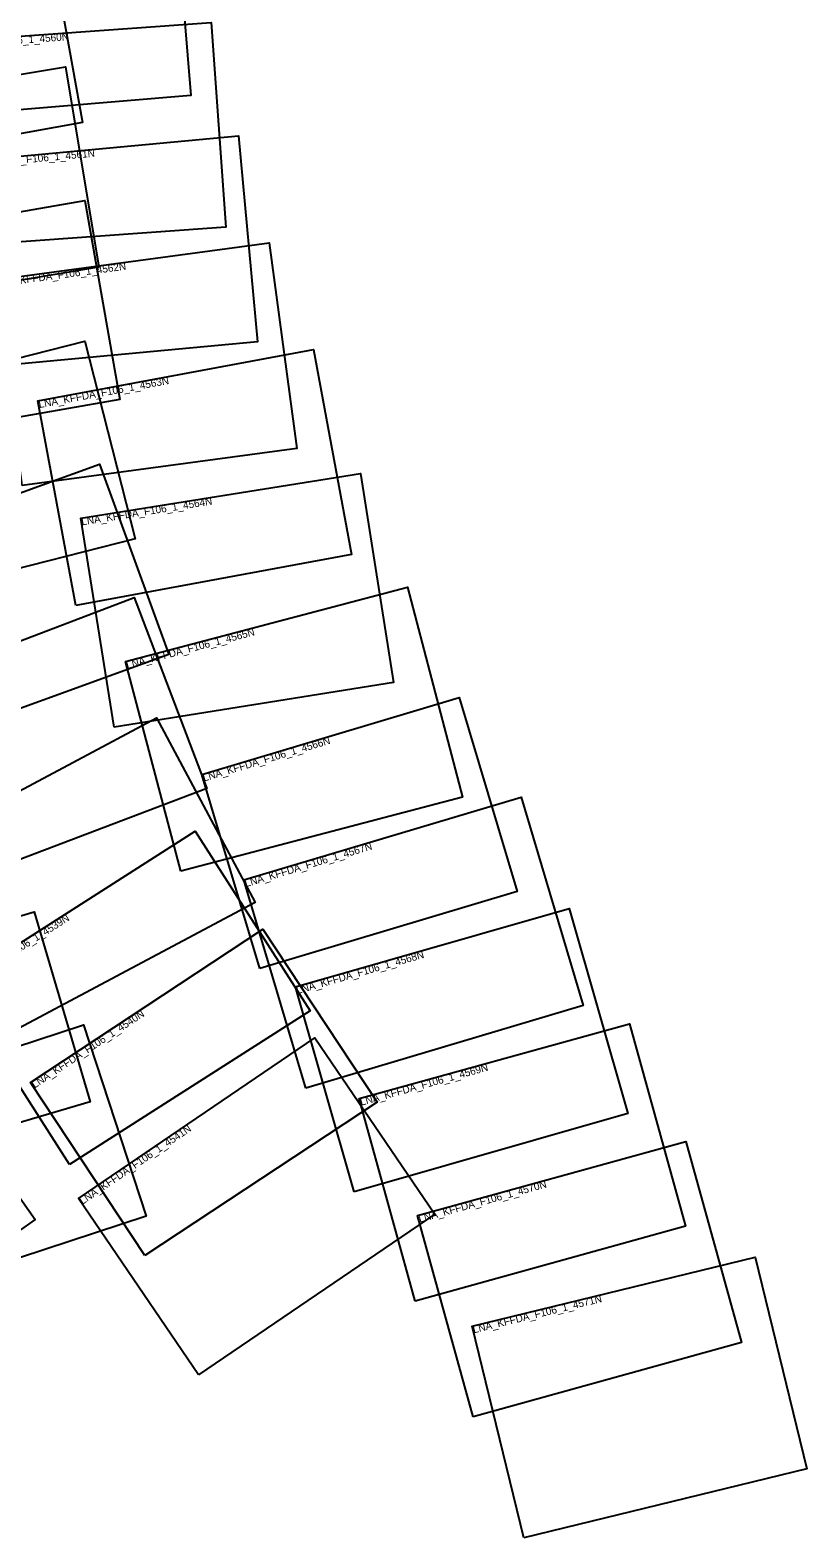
# Model space of a CAD drawing. Extents: x 426982 to 442014, y 298867 to 318951.
# Drawn here: x 436824 to 442014, y 298867 to 308944 of the extents above; entities that cross this region are included whole.
import ezdxf

# ---------------------------------------------------------------- set-up
doc = ezdxf.new("R2010")
doc.units = 0
doc.layers.add('Default', color=7, linetype='Continuous')

msp = doc.modelspace()

# ---------------------------------------------------------------- linework, layer by layer
at = {"layer": 'Default'}
for points in [[(436060, 308354), (435945, 309730), (437783, 309883), (437898, 308507)], [(435372, 308001), (435128, 309350), (436930, 309676), (437174, 308327)], [(436297, 307496), (436198, 308863), (438033, 308995), (438132, 307628)], [(435487, 307059), (435263, 308399), (437059, 308699), (437283, 307360)], [(436501, 306688), (436373, 308066), (438216, 308238), (438344, 306860)], [(435642, 306164), (435410, 307495), (437190, 307806), (437422, 306475)], [(436770, 305901), (436585, 307275), (438421, 307523), (438606, 306148)], [(435774, 305099), (435438, 306419), (437189, 306865), (437526, 305545)], [(437130, 305098), (436876, 306467), (438717, 306809), (438971, 305440)], [(436045, 304151), (435583, 305426), (437288, 306044), (437751, 304770)], [(437384, 304286), (437162, 305683), (439031, 305980), (439253, 304583)], [(436296, 303226), (435810, 304502), (437518, 305151), (438004, 303875)], [(437830, 303322), (437461, 304724), (439345, 305220), (439714, 303818)], [(438359, 302673), (437971, 303970), (439691, 304484), (440079, 303187)], [(436680, 302235), (436022, 303469), (437669, 304348), (438328, 303113)], [(438667, 301872), (438252, 303264), (440105, 303817), (440520, 302425)], [(437087, 301362), (436319, 302563), (437927, 303591), (438694, 302390)], [(435533, 301282), (435158, 302552), (436851, 303050), (437225, 301781)], [(438988, 301179), (438596, 302549), (440427, 303073), (440819, 301703)], [(437590, 300754), (436826, 301911), (438379, 302936), (439142, 301779)], [(439397, 300450), (439023, 301803), (440829, 302303), (441203, 300950)], [(435903, 300460), (435483, 301738), (437181, 302296), (437600, 301018)], [(437948, 299956), (437146, 301135), (438726, 302210), (439528, 301031)], [(435378, 299953), (434599, 301058), (436078, 302100), (436857, 300995)], [(439785, 299677), (439413, 301022), (441205, 301517), (441577, 300172)], [(440123, 298867), (439777, 300282), (441669, 300744), (442014, 299329)]]:
    msp.add_lwpolyline(points, close=True, dxfattribs=at)

# ---------------------------------------------------------------- texts
for s, rotation, p in [('LNA_KFFDA_F106_1_4560N', 4.112, (436202, 308813)), ('LNA_KFFDA_F106_1_4561N', 5.3378, (436377, 308016)), ('LNA_KFFDA_F106_1_4562N', 7.6785, (436591, 307225)), ('LNA_KFFDA_F106_1_4563N', 10.5191, (436885, 306418)), ('LNA_KFFDA_F106_1_4564N', 9.0368, (437170, 305634)), ('LNA_KFFDA_F106_1_4565N', 14.7543, (437473, 304675)), ('LNA_KFFDA_F106_1_4566N', 16.6324, (437986, 303922)), ('LNA_KFFDA_F106_1_4567N', 16.6289, (438266, 303216)), ('LNA_KFFDA_F106_1_4539N', 32.5851, (436346, 302521)), ('LNA_KFFDA_F106_1_4568N', 15.9666, (438610, 302501)), ('LNA_KFFDA_F106_1_4540N', 33.432, (436854, 301870)), ('LNA_KFFDA_F106_1_4569N', 15.4592, (439036, 301755)), ('LNA_KFFDA_F106_1_4541N', 34.2431, (437174, 301093)), ('LNA_KFFDA_F106_1_4570N', 15.4522, (439427, 300974)), ('LNA_KFFDA_F106_1_4571N', 13.7272, (439789, 300234))]:
    msp.add_text(s, height=50, rotation=rotation, dxfattribs=at).set_placement(p)

doc.saveas('drawing.dxf')
